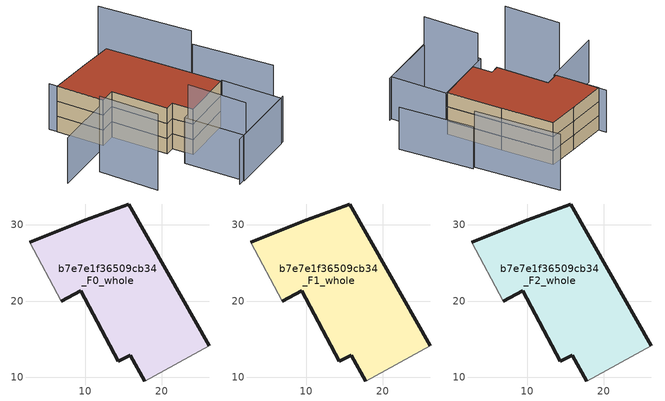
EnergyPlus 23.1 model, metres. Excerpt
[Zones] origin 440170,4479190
b7e7e1f36509cb34_F0_whole
 floor ground (EU_floor_Construction): 20.79,23.7 26.2,14.12 17.77,9.53 15.83,12.93 14.28,12.12 9.36,21.37 6.8,19.99 2.72,27.7 9.91,30.56 15.69,32.71 z0
 wall outside (EU_wall_Construction): 6.8,19.99 9.36,21.37 14.28,12.12 15.83,12.93 17.77,9.53 / 26.2,14.12 20.79,23.7 15.69,32.71 9.91,30.56 2.72,27.7 z0:3
 wall adiabatic (EU_wall_Construction): 2.72,27.7 6.8,19.99 / 17.77,9.53 26.2,14.12 z0:3
b7e7e1f36509cb34_F1_whole
 floor to b7e7e1f36509cb34_F0_whole (EU_floor_Construction): 20.79,23.7 26.2,14.12 17.77,9.53 15.83,12.93 14.28,12.12 9.36,21.37 6.8,19.99 2.72,27.7 9.91,30.56 15.69,32.71 z3
 wall outside (EU_wall_Construction): 6.8,19.99 9.36,21.37 14.28,12.12 15.83,12.93 17.77,9.53 / 26.2,14.12 20.79,23.7 15.69,32.71 9.91,30.56 2.72,27.7 z3:6
 wall adiabatic (EU_wall_Construction): 2.72,27.7 6.8,19.99 / 17.77,9.53 26.2,14.12 z3:6
b7e7e1f36509cb34_F2_whole
 floor to b7e7e1f36509cb34_F1_whole (EU_floor_Construction): 20.79,23.7 26.2,14.12 17.77,9.53 15.83,12.93 14.28,12.12 9.36,21.37 6.8,19.99 2.72,27.7 9.91,30.56 15.69,32.71 z6
 wall outside (EU_wall_Construction): 6.8,19.99 9.36,21.37 14.28,12.12 15.83,12.93 17.77,9.53 / 26.2,14.12 20.79,23.7 15.69,32.71 9.91,30.56 2.72,27.7 z6:9
 wall adiabatic (EU_wall_Construction): 2.72,27.7 6.8,19.99 / 17.77,9.53 26.2,14.12 z6:9
 roof outside (EU_roof_Construction): 26.2,14.12 20.79,23.7 15.69,32.71 9.91,30.56 2.72,27.7 6.8,19.99 9.36,21.37 14.28,12.12 15.83,12.93 17.77,9.53 z9
shading: 16.06,8.54 21.1,-1.15 / 1.93,13.68 7.05,3.85 z0:15; 19.27,-2.13 32.28,4.65 / 1.99,29.05 6.97,19.74 / 6.97,19.74 -4.35,13.69 / 36.03,13.39 28.38,26.03 / 15.22,8.21 26.47,14.27 / 26.47,14.27 31.78,4.4 / 31.78,4.4 20.54,-1.66 / 20.54,-1.66 15.22,8.21 z0:9; 27.94,25.76 19.12,40.33 z0:12
[Building]
EU S2 Campaign: North Axis=0; Terrain=City; Solar Distribution=FullExterior
[Site:Location]
Madrid: Latitude=40.5; Longitude=-3.5; Time Zone=1; Elevation=609
[SizingPeriod:WeatherFileDays]
AnnualSizingPeriod: Begin Month=1; Begin Day of Month=1; End Month=12; End Day of Month=31; Day of Week for Start Day=Monday; Use Weather File Daylight Saving Period=No; Use Weather File Rain and Snow Indicators=No
[MATERIAL]
EU_InternalMass_Material: Roughness=MediumRough; Thickness=0.1; Conductivity=1; Density=1800; Specific Heat=900; Thermal Absorptance=0.9; Solar Absorptance=0.7; Visible Absorptance=0.7
[MATERIAL:NOMASS] Roughness=MediumRough; Thermal Absorptance=0.9; Solar Absorptance=0.7; Visible Absorptance=0.7
Name | Thermal Resistance
EU_wall_NoMass | 1.60022
EU_roof_NoMass | 1.57597
EU_floor_NoMass | 0.470652
[CONSTRUCTION]
EU_wall_Construction: EU_wall_NoMass
EU_roof_Construction: EU_roof_NoMass
EU_floor_Construction: EU_floor_NoMass
EU_InternalMass_Construction: EU_InternalMass_Material
[ZONE] Type=1; Multiplier=1; Ceiling Height=autocalculate; Floor Area=autocalculate; Part of Total Floor Area=Yes
Name | Volume
b7e7e1f36509cb34_F0_whole | 794.747
b7e7e1f36509cb34_F1_whole; b7e7e1f36509cb34_F2_whole | 794.748
[INTERNALMASS] Construction=EU_InternalMass_Construction; Surface Area=264.916
Name | Zone or ZoneList
b7e7e1f36509cb34_F0_whole_EU_InternalMass | b7e7e1f36509cb34_F0_whole
b7e7e1f36509cb34_F1_whole_EU_InternalMass | b7e7e1f36509cb34_F1_whole
b7e7e1f36509cb34_F2_whole_EU_InternalMass | b7e7e1f36509cb34_F2_whole
[OTHEREQUIPMENT] Fuel Type=Electricity; Design Level Calculation Method=Watts/Area; Power per Zone Floor Area=1; Fraction Latent=0; Fraction Radiant=0; Fraction Lost=0; Carbon Dioxide Generation Rate=0; EndUse Subcategory=EU_Step8_InternalGains
Name | Zone or ZoneList or Space or SpaceList | Schedule
EU_Step8_InternalGain_b7e7e1f36509cb34_F0_whole_f000 | b7e7e1f36509cb34_F0_whole | EU_Step8_GainSchedule_b7e7e1f36509cb34_F0_whole_f000
EU_Step8_InternalGain_b7e7e1f36509cb34_F1_whole_f000 | b7e7e1f36509cb34_F1_whole | EU_Step8_GainSchedule_b7e7e1f36509cb34_F1_whole_f000
EU_Step8_InternalGain_b7e7e1f36509cb34_F2_whole_f000 | b7e7e1f36509cb34_F2_whole | EU_Step8_GainSchedule_b7e7e1f36509cb34_F2_whole_f000
[ZONEVENTILATION:DESIGNFLOWRATE] Schedule=EU_AlwaysOn; Design Flow Rate Calculation Method=AirChanges/Hour; Air Changes per Hour=0.480704; Ventilation Type=Natural; Fan Pressure Rise=0; Fan Total Efficiency=1; Constant Term Coefficient=1; Temperature Term Coefficient=0; Velocity Term Coefficient=0; Velocity Squared Term Coefficient=0; Minimum Indoor Temperature=-100; Maximum Indoor Temperature=100; Delta Temperature=-100; Minimum Outdoor Temperature=-100; Maximum Outdoor Temperature=100; Maximum Wind Speed=40
Name | Zone or ZoneList or Space or SpaceList
EU_ConstantAir_b7e7e1f36509cb34_F0_whole | b7e7e1f36509cb34_F0_whole
EU_ConstantAir_b7e7e1f36509cb34_F1_whole | b7e7e1f36509cb34_F1_whole
EU_ConstantAir_b7e7e1f36509cb34_F2_whole | b7e7e1f36509cb34_F2_whole
[HVACTEMPLATE:THERMOSTAT] Constant Heating Setpoint=20; Constant Cooling Setpoint=50
EU_HeatOnly_b7e7e1f36509cb34_F0_whole; EU_HeatOnly_b7e7e1f36509cb34_F1_whole; EU_HeatOnly_b7e7e1f36509cb34_F2_whole
[HVACTEMPLATE:ZONE:IDEALLOADSAIRSYSTEM] System Availability Schedule=EU_AlwaysOn; Maximum Heating Supply Air Temperature=50; Minimum Cooling Supply Air Temperature=13; Maximum Heating Supply Air Humidity Ratio=0.0156; Minimum Cooling Supply Air Humidity Ratio=0.0077; Heating Limit=NoLimit; Cooling Limit=NoLimit; Heating Availability Schedule=EU_AlwaysOn; Cooling Availability Schedule=EU_CoolingOff; Dehumidification Control Type=ConstantSensibleHeatRatio; Cooling Sensible Heat Ratio=0.7; Dehumidification Setpoint=60; Humidification Control Type=None; Humidification Setpoint=30; Outdoor Air Method=None; Outdoor Air Flow Rate per Person=0.00944; Outdoor Air Flow Rate per Zone Floor Area=0; Outdoor Air Flow Rate per Zone=0; Demand Controlled Ventilation Type=None; Outdoor Air Economizer Type=NoEconomizer; Heat Recovery Type=None; Sensible Heat Recovery Effectiveness=0.7; Latent Heat Recovery Effectiveness=0.65
Name | Template Thermostat
b7e7e1f36509cb34_F0_whole | EU_HeatOnly_b7e7e1f36509cb34_F0_whole
b7e7e1f36509cb34_F1_whole | EU_HeatOnly_b7e7e1f36509cb34_F1_whole
b7e7e1f36509cb34_F2_whole | EU_HeatOnly_b7e7e1f36509cb34_F2_whole
[SIZING:ZONE] Zone Cooling Design Supply Air Temperature Input Method=SupplyAirTemperature; Zone Cooling Design Supply Air Temperature=13; Zone Heating Design Supply Air Temperature Input Method=SupplyAirTemperature; Zone Heating Design Supply Air Temperature=50; Zone Cooling Design Supply Air Humidity Ratio=0.008; Zone Heating Design Supply Air Humidity Ratio=0.008; Cooling Design Air Flow Method=DesignDay; Cooling Design Air Flow Rate=0; Cooling Minimum Air Flow per Zone Floor Area=0.000762; Cooling Minimum Air Flow=0; Cooling Minimum Air Flow Fraction=0.2; Heating Design Air Flow Method=DesignDay; Heating Design Air Flow Rate=0; Heating Maximum Air Flow per Zone Floor Area=0.002032; Heating Maximum Air Flow=0.141576; Heating Maximum Air Flow Fraction=0.3; Account for Dedicated Outdoor Air System=No; Dedicated Outdoor Air System Control Strategy=NeutralSupplyAir; Dedicated Outdoor Air Low Setpoint Temperature for Design=autosize; Dedicated Outdoor Air High Setpoint Temperature for Design=autosize; Zone Load Sizing Method=Sensible Load Only No Latent Load; Zone Latent Cooling Design Supply Air Humidity Ratio Input Method=HumidityRatioDifference; Zone Cooling Design Supply Air Humidity Ratio Difference=0.005; Zone Latent Heating Design Supply Air Humidity Ratio Input Method=HumidityRatioDifference; Zone Humidification Design Supply Air Humidity Ratio Difference=0.005
b7e7e1f36509cb34_F0_whole; b7e7e1f36509cb34_F1_whole; b7e7e1f36509cb34_F2_whole
[SCHEDULE:CONSTANT]
Name | Hourly Value
EU_AlwaysOn | 1
EU_CoolingOff | 0
[SCHEDULE:FILE] Column Number=1; Rows to Skip at Top=0; Number of Hours of Data=8760; Column Separator=Comma; Interpolate to Timestep=No; Minutes per Item=60; Adjust Schedule for Daylight Savings=Yes
Name | File
EU_Step8_GainSchedule_b7e7e1f36509cb34_F0_whole_f000 | ../../schedules/b7e7e1f36509cb34/b7e7e1f36509cb34_F0_whole_f000_gain.csv
EU_Step8_GainSchedule_b7e7e1f36509cb34_F1_whole_f000 | ../../schedules/b7e7e1f36509cb34/b7e7e1f36509cb34_F1_whole_f000_gain.csv
EU_Step8_GainSchedule_b7e7e1f36509cb34_F2_whole_f000 | ../../schedules/b7e7e1f36509cb34/b7e7e1f36509cb34_F2_whole_f000_gain.csv
